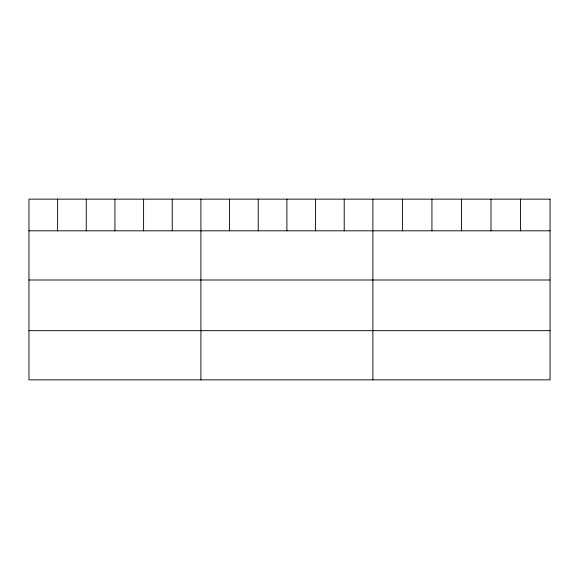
<?xml version="1.0" encoding="UTF-8"?>
<svg xmlns="http://www.w3.org/2000/svg" width="579" height="579" viewBox="0 0 579 579"><rect width="100%" height="100%" fill="white"/><g stroke="black" fill="none" stroke-linecap="round" stroke-linejoin="round"><path stroke-width="0.87" d="M28.95 230.818L550.05 230.818M28.95 279.997L550.05 279.997M28.95 330.667L550.05 330.667M520.521 199.147L520.521 230.818M490.992 199.147L490.992 230.818M461.463 199.147L461.463 230.818M431.934 199.147L431.934 230.818M402.405 199.147L402.405 230.818M372.876 199.147L372.876 379.853M344.216 199.147L344.216 230.818M315.555 199.147L315.555 230.818M286.894 199.147L286.894 230.818M258.234 199.147L258.234 230.818M229.573 199.147L229.573 230.818M200.913 199.147L200.913 379.853M172.252 199.147L172.252 230.818M143.592 199.147L143.592 230.818M114.932 199.147L114.932 230.818M86.271 199.147L86.271 230.818M57.61 199.147L57.61 230.818M550.05 199.147L28.95 199.147L28.95 379.853L550.05 379.853L550.05 199.147"/></g></svg>
